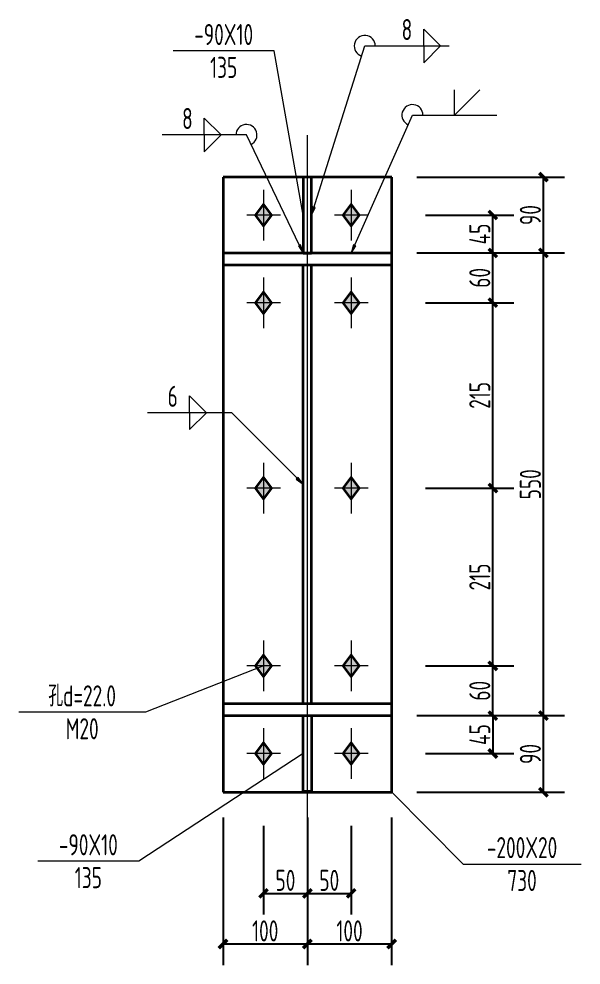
# Model space of a CAD drawing. Header units: millimetres. Extents: x 6950065 to 7140129, y 16284814 to 19754034.
# Drawn here: x 7027711 to 7034379, y 18026671 to 18037898 of the extents above; entities that cross this region are included whole.
import ezdxf
from ezdxf.enums import TextEntityAlignment as Align

# ---------------------------------------------------------------- set-up
doc = ezdxf.new("R2010")
doc.units = ezdxf.units.MM
doc.header["$LTSCALE"] = 1500
doc.header["$MEASUREMENT"] = 0
doc.linetypes.add('线型6', pattern=[8.75, 5, -1.25, 1.25, -1.25])
doc.layers.get('Defpoints').update_dxf_attribs({"color": 1})
for name, color, linetype, lineweight in [('10', 7, 'Continuous', 35), ('20', 2, 'Continuous', 35), ('尺寸标注', 9, 'Continuous', 18), ('焊缝标注', 9, 'Continuous', 18), ('螺栓孔标注', 9, 'Continuous', 18), ('钢板标注', 9, 'Continuous', 18)]:
    doc.layers.add(name, color=color, linetype=linetype, lineweight=lineweight)
doc.styles.add('FromPkpm', font='Pkpmeng', dxfattribs={"width": 0.7, "bigfont": 'hztxt'})
doc.dimstyles.new('Pkpm_1.00', dxfattribs={"dimtxt": 250, "dimasz": 100, "dimexe": 250, "dimexo": 0.0625, "dimgap": 30, "dimtad": 1, "dimdec": 0, "dimrnd": 5, "dimzin": 0, "dimdsep": 46, "dimtxsty": 'FromPkpm', "dimblk1": 'ARCHTICK', "dimblk2": 'ARCHTICK', "dimsah": 1, "dimcen": 0.09, "dimadec": 0, "dimazin": 0, "dimtfac": 1, "dimtdec": 0, "dimtix": 1, "dimtmove": 2, "dimatfit": 1, "dimfxl": 0, "dimtolj": 1, "dimtzin": 0, "dimarcsym": 0})

# ---------------------------------------------------------------- blocks, each defined once
blk = doc.blocks.new('_ArchTick')
at = {"color": 0, "linetype": 'ByBlock', "const_width": 0.4}
blk.add_lwpolyline([(-0.5, -0.5), (0.5, 0.5)], dxfattribs=at)
blk = doc.blocks.new('*D229')
at = {"layer": 'Defpoints', "color": 0, "linetype": 'Continuous'}
for p in [(7032132, 18035571), (7033332, 18035571), (7032132, 18035121)]:
    blk.add_point(p, dxfattribs=at)
at = {"layer": '尺寸标注', "color": 0, "linetype": 'Continuous', "lineweight": -2}
for p, q in [((7032532, 18035571), (7033582, 18035571)), ((7033332, 18035121), (7033332, 18035571)), ((7032532, 18035121), (7033582, 18035121))]:
    blk.add_line(p, q, dxfattribs=at)
at = {"layer": '尺寸标注', "color": 0, "linetype": 'Continuous', "lineweight": -2, "xscale": 100, "yscale": 100, "zscale": 100}
for p, rotation in [((7033332, 18035571), 90), ((7033332, 18035121), 270)]:
    blk.add_blockref('_ArchTick', p, dxfattribs=dict(at, rotation=rotation))
at = {"layer": '尺寸标注', "color": 0, "linetype": 'Continuous', "lineweight": 18, "insert": (7033177, 18035346), "char_height": 250, "attachment_point": 5, "rotation": 90, "style": 'FromPkpm'}
blk.add_mtext('\\A1;45', dxfattribs=at)
blk = doc.blocks.new('*D230')
at = {"layer": 'Defpoints', "color": 0, "linetype": 'Continuous'}
for p in [(7032132, 18035121), (7033332, 18035121), (7032132, 18034531)]:
    blk.add_point(p, dxfattribs=at)
at = {"layer": '尺寸标注', "color": 0, "linetype": 'Continuous', "lineweight": -2}
for p, q in [((7032532, 18035121), (7033582, 18035121)), ((7033332, 18034531), (7033332, 18035121)), ((7032532, 18034531), (7033582, 18034531))]:
    blk.add_line(p, q, dxfattribs=at)
at = {"layer": '尺寸标注', "color": 0, "linetype": 'Continuous', "lineweight": -2, "xscale": 100, "yscale": 100, "zscale": 100}
for p, rotation in [((7033332, 18035121), 90), ((7033332, 18034531), 270)]:
    blk.add_blockref('_ArchTick', p, dxfattribs=dict(at, rotation=rotation))
at = {"layer": '尺寸标注', "color": 0, "linetype": 'Continuous', "lineweight": 18, "insert": (7033177, 18034826), "char_height": 250, "attachment_point": 5, "rotation": 90, "style": 'FromPkpm'}
blk.add_mtext('\\A1;60', dxfattribs=at)
blk = doc.blocks.new('*D231')
at = {"layer": 'Defpoints', "color": 0, "linetype": 'Continuous'}
for p in [(7032132, 18029631), (7033332, 18029631), (7032132, 18029181)]:
    blk.add_point(p, dxfattribs=at)
at = {"layer": '尺寸标注', "color": 0, "linetype": 'Continuous', "lineweight": -2}
for p, q in [((7032532, 18029631), (7033582, 18029631)), ((7033332, 18029631), (7033332, 18029181)), ((7032532, 18029181), (7033582, 18029181))]:
    blk.add_line(p, q, dxfattribs=at)
at = {"layer": '尺寸标注', "color": 0, "linetype": 'Continuous', "lineweight": -2, "xscale": 100, "yscale": 100, "zscale": 100}
for p, rotation in [((7033332, 18029631), 90), ((7033332, 18029181), 270)]:
    blk.add_blockref('_ArchTick', p, dxfattribs=dict(at, rotation=rotation))
at = {"layer": '尺寸标注', "color": 0, "linetype": 'Continuous', "lineweight": 18, "insert": (7033177, 18029406), "char_height": 250, "attachment_point": 5, "rotation": 90, "style": 'FromPkpm'}
blk.add_mtext('\\A1;45', dxfattribs=at)
blk = doc.blocks.new('*D232')
at = {"layer": 'Defpoints', "color": 0, "linetype": 'Continuous'}
for p in [(7032132, 18030221), (7033332, 18030221), (7032132, 18029631)]:
    blk.add_point(p, dxfattribs=at)
at = {"layer": '尺寸标注', "color": 0, "linetype": 'Continuous', "lineweight": -2}
for p, q in [((7032532, 18030221), (7033582, 18030221)), ((7033332, 18029631), (7033332, 18030221)), ((7032532, 18029631), (7033582, 18029631))]:
    blk.add_line(p, q, dxfattribs=at)
at = {"layer": '尺寸标注', "color": 0, "linetype": 'Continuous', "lineweight": -2, "xscale": 100, "yscale": 100, "zscale": 100}
for p, rotation in [((7033332, 18030221), 90), ((7033332, 18029631), 270)]:
    blk.add_blockref('_ArchTick', p, dxfattribs=dict(at, rotation=rotation))
at = {"layer": '尺寸标注', "color": 0, "linetype": 'Continuous', "lineweight": 18, "insert": (7033177, 18029926), "char_height": 250, "attachment_point": 5, "rotation": 90, "style": 'FromPkpm'}
blk.add_mtext('\\A1;60', dxfattribs=at)
blk = doc.blocks.new('*D233')
at = {"layer": 'Defpoints', "color": 0, "linetype": 'Continuous'}
for p in [(7032132, 18034531), (7033332, 18034531), (7032132, 18032331)]:
    blk.add_point(p, dxfattribs=at)
at = {"layer": '尺寸标注', "color": 0, "linetype": 'Continuous', "lineweight": -2}
for p, q in [((7032532, 18034531), (7033582, 18034531)), ((7033332, 18032331), (7033332, 18034531)), ((7032532, 18032331), (7033582, 18032331))]:
    blk.add_line(p, q, dxfattribs=at)
at = {"layer": '尺寸标注', "color": 0, "linetype": 'Continuous', "lineweight": -2, "xscale": 100, "yscale": 100, "zscale": 100}
for p, rotation in [((7033332, 18034531), 90), ((7033332, 18032331), 270)]:
    blk.add_blockref('_ArchTick', p, dxfattribs=dict(at, rotation=rotation))
at = {"layer": '尺寸标注', "color": 0, "linetype": 'Continuous', "lineweight": 18, "insert": (7033177, 18033431), "char_height": 250, "attachment_point": 5, "rotation": 90, "style": 'FromPkpm'}
blk.add_mtext('\\A1;215', dxfattribs=at)
blk = doc.blocks.new('*D234')
at = {"layer": 'Defpoints', "color": 0, "linetype": 'Continuous'}
for p in [(7032132, 18032331), (7033332, 18032331), (7032132, 18030221)]:
    blk.add_point(p, dxfattribs=at)
at = {"layer": '尺寸标注', "color": 0, "linetype": 'Continuous', "lineweight": -2}
for p, q in [((7032532, 18032331), (7033582, 18032331)), ((7033332, 18030221), (7033332, 18032331)), ((7032532, 18030221), (7033582, 18030221))]:
    blk.add_line(p, q, dxfattribs=at)
at = {"layer": '尺寸标注', "color": 0, "linetype": 'Continuous', "lineweight": -2, "xscale": 100, "yscale": 100, "zscale": 100}
for p, rotation in [((7033332, 18032331), 90), ((7033332, 18030221), 270)]:
    blk.add_blockref('_ArchTick', p, dxfattribs=dict(at, rotation=rotation))
at = {"layer": '尺寸标注', "color": 0, "linetype": 'Continuous', "lineweight": 18, "insert": (7033177, 18031276), "char_height": 250, "attachment_point": 5, "rotation": 90, "style": 'FromPkpm'}
blk.add_mtext('\\A1;215', dxfattribs=at)
blk = doc.blocks.new('*D235')
at = {"layer": 'Defpoints', "color": 0, "linetype": 'Continuous'}
for p in [(7030612, 18028721), (7031132, 18028721), (7031132, 18027521)]:
    blk.add_point(p, dxfattribs=at)
at = {"layer": '尺寸标注', "color": 0, "linetype": 'Continuous', "lineweight": -2}
for p, q in [((7030612, 18028321), (7030612, 18027271)), ((7031132, 18028321), (7031132, 18027271)), ((7030612, 18027521), (7031132, 18027521))]:
    blk.add_line(p, q, dxfattribs=at)
at = {"layer": '尺寸标注', "color": 0, "linetype": 'Continuous', "lineweight": -2, "xscale": 100, "yscale": 100, "zscale": 100, "rotation": 180}
blk.add_blockref('_ArchTick', (7030612, 18027521), dxfattribs=at)
at = {"layer": '尺寸标注', "color": 0, "linetype": 'Continuous', "lineweight": -2, "xscale": 100, "yscale": 100, "zscale": 100}
blk.add_blockref('_ArchTick', (7031132, 18027521), dxfattribs=at)
at = {"layer": '尺寸标注', "color": 0, "linetype": 'Continuous', "lineweight": 18, "insert": (7030872, 18027676), "char_height": 250, "attachment_point": 5, "style": 'FromPkpm'}
blk.add_mtext('\\A1;50', dxfattribs=at)
blk = doc.blocks.new('*D236')
at = {"layer": 'Defpoints', "color": 0, "linetype": 'Continuous'}
for p in [(7031132, 18028721), (7031652, 18028721), (7031652, 18027521)]:
    blk.add_point(p, dxfattribs=at)
at = {"layer": '尺寸标注', "color": 0, "linetype": 'Continuous', "lineweight": -2}
for p, q in [((7031132, 18028321), (7031132, 18027271)), ((7031652, 18028321), (7031652, 18027271)), ((7031132, 18027521), (7031652, 18027521))]:
    blk.add_line(p, q, dxfattribs=at)
at = {"layer": '尺寸标注', "color": 0, "linetype": 'Continuous', "lineweight": -2, "xscale": 100, "yscale": 100, "zscale": 100, "rotation": 180}
blk.add_blockref('_ArchTick', (7031132, 18027521), dxfattribs=at)
at = {"layer": '尺寸标注', "color": 0, "linetype": 'Continuous', "lineweight": -2, "xscale": 100, "yscale": 100, "zscale": 100}
blk.add_blockref('_ArchTick', (7031652, 18027521), dxfattribs=at)
at = {"layer": '尺寸标注', "color": 0, "linetype": 'Continuous', "lineweight": 18, "insert": (7031392, 18027676), "char_height": 250, "attachment_point": 5, "style": 'FromPkpm'}
blk.add_mtext('\\A1;50', dxfattribs=at)
blk = doc.blocks.new('*D237')
at = {"layer": 'Defpoints', "color": 0, "linetype": 'Continuous'}
for p in [(7030132, 18028721), (7031132, 18028721), (7031132, 18026921)]:
    blk.add_point(p, dxfattribs=at)
at = {"layer": '尺寸标注', "color": 0, "linetype": 'Continuous', "lineweight": -2}
for p, q in [((7030132, 18028421), (7030132, 18026671)), ((7031132, 18028421), (7031132, 18026671)), ((7030132, 18026921), (7031132, 18026921))]:
    blk.add_line(p, q, dxfattribs=at)
at = {"layer": '尺寸标注', "color": 0, "linetype": 'Continuous', "lineweight": -2, "xscale": 100, "yscale": 100, "zscale": 100, "rotation": 180}
blk.add_blockref('_ArchTick', (7030132, 18026921), dxfattribs=at)
at = {"layer": '尺寸标注', "color": 0, "linetype": 'Continuous', "lineweight": -2, "xscale": 100, "yscale": 100, "zscale": 100}
blk.add_blockref('_ArchTick', (7031132, 18026921), dxfattribs=at)
at = {"layer": '尺寸标注', "color": 0, "linetype": 'Continuous', "lineweight": 18, "insert": (7030632, 18027076), "char_height": 250, "attachment_point": 5, "style": 'FromPkpm'}
blk.add_mtext('\\A1;100', dxfattribs=at)
blk = doc.blocks.new('*D238')
at = {"layer": 'Defpoints', "color": 0, "linetype": 'Continuous'}
for p in [(7031132, 18028721), (7032132, 18028721), (7032132, 18026921)]:
    blk.add_point(p, dxfattribs=at)
at = {"layer": '尺寸标注', "color": 0, "linetype": 'Continuous', "lineweight": -2}
for p, q in [((7031132, 18028421), (7031132, 18026671)), ((7032132, 18028421), (7032132, 18026671)), ((7031132, 18026921), (7032132, 18026921))]:
    blk.add_line(p, q, dxfattribs=at)
at = {"layer": '尺寸标注', "color": 0, "linetype": 'Continuous', "lineweight": -2, "xscale": 100, "yscale": 100, "zscale": 100, "rotation": 180}
blk.add_blockref('_ArchTick', (7031132, 18026921), dxfattribs=at)
at = {"layer": '尺寸标注', "color": 0, "linetype": 'Continuous', "lineweight": -2, "xscale": 100, "yscale": 100, "zscale": 100}
blk.add_blockref('_ArchTick', (7032132, 18026921), dxfattribs=at)
at = {"layer": '尺寸标注', "color": 0, "linetype": 'Continuous', "lineweight": 18, "insert": (7031632, 18027076), "char_height": 250, "attachment_point": 5, "style": 'FromPkpm'}
blk.add_mtext('\\A1;100', dxfattribs=at)
blk = doc.blocks.new('*D239')
at = {"layer": 'Defpoints', "color": 0, "linetype": 'Continuous'}
for p in [(7032132, 18029631), (7033932, 18029631), (7032132, 18028721)]:
    blk.add_point(p, dxfattribs=at)
at = {"layer": '尺寸标注', "color": 0, "linetype": 'Continuous', "lineweight": -2}
for p, q in [((7032432, 18029631), (7034182, 18029631)), ((7033932, 18028721), (7033932, 18029631)), ((7032432, 18028721), (7034182, 18028721))]:
    blk.add_line(p, q, dxfattribs=at)
at = {"layer": '尺寸标注', "color": 0, "linetype": 'Continuous', "lineweight": -2, "xscale": 100, "yscale": 100, "zscale": 100}
for p, rotation in [((7033932, 18029631), 90), ((7033932, 18028721), 270)]:
    blk.add_blockref('_ArchTick', p, dxfattribs=dict(at, rotation=rotation))
at = {"layer": '尺寸标注', "color": 0, "linetype": 'Continuous', "lineweight": 18, "insert": (7033777, 18029176), "char_height": 250, "attachment_point": 5, "rotation": 90, "style": 'FromPkpm'}
blk.add_mtext('\\A1;90', dxfattribs=at)
blk = doc.blocks.new('*D240')
at = {"layer": 'Defpoints', "color": 0, "linetype": 'Continuous'}
for p in [(7032132, 18035121), (7033932, 18035121), (7032132, 18029631)]:
    blk.add_point(p, dxfattribs=at)
at = {"layer": '尺寸标注', "color": 0, "linetype": 'Continuous', "lineweight": -2}
for p, q in [((7032432, 18035121), (7034182, 18035121)), ((7033932, 18029631), (7033932, 18035121)), ((7032432, 18029631), (7034182, 18029631))]:
    blk.add_line(p, q, dxfattribs=at)
at = {"layer": '尺寸标注', "color": 0, "linetype": 'Continuous', "lineweight": -2, "xscale": 100, "yscale": 100, "zscale": 100}
for p, rotation in [((7033932, 18035121), 90), ((7033932, 18029631), 270)]:
    blk.add_blockref('_ArchTick', p, dxfattribs=dict(at, rotation=rotation))
at = {"layer": '尺寸标注', "color": 0, "linetype": 'Continuous', "lineweight": 18, "insert": (7033777, 18032376), "char_height": 250, "attachment_point": 5, "rotation": 90, "style": 'FromPkpm'}
blk.add_mtext('\\A1;550', dxfattribs=at)
blk = doc.blocks.new('*D241')
at = {"layer": 'Defpoints', "color": 0, "linetype": 'Continuous'}
for p in [(7032132, 18036021), (7033932, 18036021), (7032132, 18035121)]:
    blk.add_point(p, dxfattribs=at)
at = {"layer": '尺寸标注', "color": 0, "linetype": 'Continuous', "lineweight": -2}
for p, q in [((7032432, 18036021), (7034182, 18036021)), ((7033932, 18035121), (7033932, 18036021)), ((7032432, 18035121), (7034182, 18035121))]:
    blk.add_line(p, q, dxfattribs=at)
at = {"layer": '尺寸标注', "color": 0, "linetype": 'Continuous', "lineweight": -2, "xscale": 100, "yscale": 100, "zscale": 100}
for p, rotation in [((7033932, 18036021), 90), ((7033932, 18035121), 270)]:
    blk.add_blockref('_ArchTick', p, dxfattribs=dict(at, rotation=rotation))
at = {"layer": '尺寸标注', "color": 0, "linetype": 'Continuous', "lineweight": 18, "insert": (7033777, 18035571), "char_height": 250, "attachment_point": 5, "rotation": 90, "style": 'FromPkpm'}
blk.add_mtext('\\A1;90', dxfattribs=at)

msp = doc.modelspace()

# ---------------------------------------------------------------- hatches: boundary and pattern name
at = {"layer": '10'}
for points in [[(7030612.4, 18035700.5), (7030512.4, 18035570.5), (7030612.4, 18035440.5), (7030712.4, 18035570.5)], [(7031652.4, 18035700.5), (7031552.4, 18035570.5), (7031652.4, 18035440.5), (7031752.4, 18035570.5)], [(7030612.4, 18034660.5), (7030512.4, 18034530.5), (7030612.4, 18034400.5), (7030712.4, 18034530.5)], [(7031652.4, 18034660.5), (7031552.4, 18034530.5), (7031652.4, 18034400.5), (7031752.4, 18034530.5)], [(7030612.4, 18032460.5), (7030512.4, 18032330.5), (7030612.4, 18032200.5), (7030712.4, 18032330.5)], [(7031652.4, 18032460.5), (7031552.4, 18032330.5), (7031652.4, 18032200.5), (7031752.4, 18032330.5)], [(7030612.4, 18030350.5), (7030512.4, 18030220.5), (7030612.4, 18030090.5), (7030712.4, 18030220.5)], [(7031652.4, 18030350.5), (7031552.4, 18030220.5), (7031652.4, 18030090.5), (7031752.4, 18030220.5)], [(7030612.4, 18029310.5), (7030512.4, 18029180.5), (7030612.4, 18029050.5), (7030712.4, 18029180.5)], [(7031652.4, 18029310.5), (7031552.4, 18029180.5), (7031652.4, 18029050.5), (7031752.4, 18029180.5)]]:
    msp.add_hatch(color=1, dxfattribs=at).paths.add_polyline_path(points)
at = {"layer": '焊缝标注'}
for points in [[(7031182.4, 18035570.5), (7031226.6, 18035661.4), (7031198, 18035670.4)], [(7031082.4, 18035120.5), (7031052.6, 18035217.2), (7031025.5, 18035204.2)], [(7031652.4, 18035120.5), (7031706.6, 18035205.9), (7031679.2, 18035218)], [(7031082.4, 18032375.5), (7031022.3, 18032456.9), (7031001.1, 18032435.7)]]:
    msp.add_hatch(color=3, dxfattribs=at).paths.add_polyline_path(points)

# ---------------------------------------------------------------- linework, layer by layer
at = {"layer": '10', "linetype": '线型6', "lineweight": 18, "ltscale": 100}
msp.add_line((7031132.4, 18028220.5), (7031132.4, 18036520.5), dxfattribs=at)
at = {"layer": '10', "color": 9, "lineweight": 18, "ltscale": 100}
for p, q in [((7030612.4, 18035870.5), (7030612.4, 18035270.5)), ((7031652.4, 18035870.5), (7031652.4, 18035270.5)), ((7030812.4, 18035570.5), (7030412.4, 18035570.5)), ((7031852.4, 18035570.5), (7031452.4, 18035570.5)), ((7030612.4, 18034830.5), (7030612.4, 18034230.5)), ((7031652.4, 18034830.5), (7031652.4, 18034230.5)), ((7030812.4, 18034530.5), (7030412.4, 18034530.5)), ((7031852.4, 18034530.5), (7031452.4, 18034530.5)), ((7030612.4, 18032630.5), (7030612.4, 18032030.5)), ((7031652.4, 18032630.5), (7031652.4, 18032030.5)), ((7030812.4, 18032330.5), (7030412.4, 18032330.5)), ((7031852.4, 18032330.5), (7031452.4, 18032330.5)), ((7030612.4, 18030520.5), (7030612.4, 18029920.5)), ((7031652.4, 18030520.5), (7031652.4, 18029920.5)), ((7030812.4, 18030220.5), (7030412.4, 18030220.5)), ((7031852.4, 18030220.5), (7031452.4, 18030220.5)), ((7030612.4, 18029480.5), (7030612.4, 18028880.5)), ((7031652.4, 18029480.5), (7031652.4, 18028880.5)), ((7030812.4, 18029180.5), (7030412.4, 18029180.5)), ((7031852.4, 18029180.5), (7031452.4, 18029180.5))]:
    msp.add_line(p, q, dxfattribs=at)
at = {"layer": '10', "color": 3, "lineweight": 35, "ltscale": 100}
for p, q in [((7032132.4, 18035120.5), (7030132.4, 18035120.5)), ((7030132.4, 18035120.5), (7030132.4, 18034980.5)), ((7032132.4, 18034980.5), (7032132.4, 18035120.5)), ((7030132.4, 18034980.5), (7032132.4, 18034980.5)), ((7031082.4, 18029770.5), (7031082.4, 18034980.5)), ((7031182.4, 18029770.5), (7031182.4, 18034980.5)), ((7032132.4, 18029770.5), (7030132.4, 18029770.5)), ((7030132.4, 18029770.5), (7030132.4, 18029630.5)), ((7032132.4, 18029630.5), (7032132.4, 18029770.5)), ((7030132.4, 18029630.5), (7032132.4, 18029630.5))]:
    msp.add_line(p, q, dxfattribs=at)
at = {"layer": '10', "color": 1, "linetype": 'Continuous'}
for points in [[(7030612.4, 18035700.5), (7030512.4, 18035570.5), (7030612.4, 18035440.5), (7030712.4, 18035570.5)], [(7031652.4, 18035700.5), (7031552.4, 18035570.5), (7031652.4, 18035440.5), (7031752.4, 18035570.5)], [(7030612.4, 18034660.5), (7030512.4, 18034530.5), (7030612.4, 18034400.5), (7030712.4, 18034530.5)], [(7031652.4, 18034660.5), (7031552.4, 18034530.5), (7031652.4, 18034400.5), (7031752.4, 18034530.5)], [(7030612.4, 18032460.5), (7030512.4, 18032330.5), (7030612.4, 18032200.5), (7030712.4, 18032330.5)], [(7031652.4, 18032460.5), (7031552.4, 18032330.5), (7031652.4, 18032200.5), (7031752.4, 18032330.5)], [(7030612.4, 18030350.5), (7030512.4, 18030220.5), (7030612.4, 18030090.5), (7030712.4, 18030220.5)], [(7031652.4, 18030350.5), (7031552.4, 18030220.5), (7031652.4, 18030090.5), (7031752.4, 18030220.5)], [(7030612.4, 18029310.5), (7030512.4, 18029180.5), (7030612.4, 18029050.5), (7030712.4, 18029180.5)], [(7031652.4, 18029310.5), (7031552.4, 18029180.5), (7031652.4, 18029050.5), (7031752.4, 18029180.5)]]:
    msp.add_lwpolyline(points, close=True, dxfattribs=at)
at = {"layer": '20', "lineweight": 35, "ltscale": 100}
for p, q in [((7032132.4, 18036020.5), (7030132.4, 18036020.5)), ((7030132.4, 18036020.5), (7030132.4, 18028720.5)), ((7031182.4, 18036020.5), (7031082.4, 18036020.5)), ((7031082.4, 18036020.5), (7031082.4, 18035120.5)), ((7031182.4, 18035120.5), (7031182.4, 18036020.5)), ((7032132.4, 18028720.5), (7032132.4, 18036020.5)), ((7031082.4, 18035120.5), (7031182.4, 18035120.5)), ((7031082.4, 18029630.5), (7031182.4, 18029630.5)), ((7031082.4, 18028730.5), (7031082.4, 18029630.5)), ((7031182.4, 18029630.5), (7031182.4, 18028730.5)), ((7030132.4, 18028720.5), (7032132.4, 18028720.5)), ((7031182.4, 18028730.5), (7031082.4, 18028730.5))]:
    msp.add_line(p, q, dxfattribs=at)
at = {"layer": '焊缝标注', "color": 3, "lineweight": 18, "ltscale": 100}
for p, q in [((7032512.7, 18037777.6), (7032712.7, 18037577.6)), ((7032512.7, 18037577.6), (7032512.7, 18037777.6)), ((7031182.4, 18035570.5), (7031812.7, 18037577.6)), ((7031812.7, 18037577.6), (7032812.7, 18037577.6)), ((7032512.7, 18037377.6), (7032712.7, 18037577.6)), ((7032512.7, 18037577.6), (7032512.7, 18037377.6)), ((7032878.5, 18036756.6), (7032878.5, 18037056.6)), ((7032878.5, 18036756.6), (7033178.5, 18037056.6)), ((7030109.3, 18036521.3), (7029909.3, 18036721.3)), ((7029909.3, 18036521.3), (7029909.3, 18036721.3)), ((7031652.4, 18035120.5), (7032378.5, 18036756.6)), ((7032378.5, 18036756.6), (7033378.5, 18036756.6)), ((7030409.3, 18036521.3), (7029409.3, 18036521.3)), ((7030109.3, 18036521.3), (7029909.3, 18036321.3)), ((7029909.3, 18036521.3), (7029909.3, 18036321.3)), ((7031082.4, 18035120.5), (7030409.3, 18036521.3)), ((7029934.8, 18033225.1), (7029734.8, 18033425.1)), ((7029734.8, 18033225.1), (7029734.8, 18033425.1)), ((7030234.8, 18033225.1), (7029234.8, 18033225.1)), ((7029934.8, 18033225.1), (7029734.8, 18033025.1)), ((7029734.8, 18033225.1), (7029734.8, 18033025.1)), ((7031082.4, 18032375.5), (7030234.8, 18033225.1))]:
    msp.add_line(p, q, dxfattribs=at)
at = {"layer": '焊缝标注', "color": 3, "linetype": 'Continuous'}
for points in [[(7031182.4, 18035570.5), (7031226.6, 18035661.4), (7031198, 18035670.4)], [(7031082.4, 18035120.5), (7031052.6, 18035217.2), (7031025.5, 18035204.2)], [(7031652.4, 18035120.5), (7031706.6, 18035205.9), (7031679.2, 18035218)], [(7031082.4, 18032375.5), (7031022.3, 18032456.9), (7031001.1, 18032435.7)]]:
    msp.add_lwpolyline(points, close=True, dxfattribs=at)
at = {"layer": '焊缝标注', "color": 3, "lineweight": 18, "ltscale": 100}
for centre, start, end in [((7031812.7, 18037577.6), 0, 252.56483), ((7032378.5, 18036756.6), 0, 246.06628), ((7030409.3, 18036521.3), 295.66312, 180)]:
    msp.add_arc(centre, 125, start, end, dxfattribs=at)
at = {"layer": '螺栓孔标注', "color": 6, "lineweight": 18, "ltscale": 100}
for p, q in [((7030612.4, 18030220.5), (7029211, 18029670.2)), ((7029211, 18029670.2), (7027711, 18029670.2))]:
    msp.add_line(p, q, dxfattribs=at)
at = {"layer": '螺栓孔标注', "color": 6, "ltscale": 100, "const_width": 10}
msp.add_lwpolyline([(7030617.4, 18030220.5, 1), (7030607.4, 18030220.5, 1)], format="xyb", close=True, dxfattribs=at)
at = {"layer": '钢板标注', "color": 2, "lineweight": 18, "ltscale": 100}
for p, q in [((7030739.6, 18037518.4), (7029539.6, 18037518.4)), ((7031082.4, 18035570.5), (7030739.6, 18037518.4)), ((7031082.4, 18029180.5), (7029134.2, 18027903.2)), ((7032132.4, 18028720.5), (7032978.5, 18027869.6)), ((7029134.2, 18027903.2), (7027934.2, 18027903.2)), ((7032978.5, 18027869.6), (7034378.5, 18027869.6))]:
    msp.add_line(p, q, dxfattribs=at)
at = {"layer": '钢板标注', "color": 2, "ltscale": 100, "const_width": 10}
for points in [[(7031087.4, 18035570.5, 1), (7031077.4, 18035570.5, 1)], [(7031087.4, 18029180.5, 1), (7031077.4, 18029180.5, 1)], [(7032137.4, 18028720.5, 1), (7032127.4, 18028720.5, 1)]]:
    msp.add_lwpolyline(points, format="xyb", close=True, dxfattribs=at)

# ---------------------------------------------------------------- texts
at = {"layer": '焊缝标注', "color": 3, "lineweight": 25, "style": 'FromPkpm', "width": 0.7}
for s, p in [('8', (7032312.7, 18037647.6)), ('8', (7029709.3, 18036591.3)), ('6', (7029534.8, 18033295.1))]:
    msp.add_text(s, height=250, dxfattribs=at).set_placement(p, align=Align.CENTER)
at = {"layer": '螺栓孔标注', "color": 6, "lineweight": 25, "style": 'FromPkpm', "width": 0.7}
msp.add_text('孔d=22.0', height=250, dxfattribs=at).set_placement((7028461, 18029740.2), align=Align.CENTER)
msp.add_text('M20', height=250, dxfattribs=at).set_placement((7028461, 18029600.2), align=Align.TOP_CENTER)
at = {"layer": '钢板标注', "color": 2, "lineweight": 25, "style": 'FromPkpm', "width": 0.7}
for s, p in [('-90X10', (7030139.6, 18037588.4)), ('-90X10', (7028534.2, 18027973.2)), ('-200X20', (7033678.5, 18027939.6))]:
    msp.add_text(s, height=250, dxfattribs=at).set_placement(p, align=Align.CENTER)
for s, p in [('135', (7030139.6, 18037448.4)), ('135', (7028534.2, 18027833.2)), ('730', (7033678.5, 18027799.6))]:
    msp.add_text(s, height=250, dxfattribs=at).set_placement(p, align=Align.TOP_CENTER)

# ---------------------------------------------------------------- dimensions: what is measured, and where the dimension line sits
at = {"layer": '尺寸标注', "linetype": 'Continuous', "lineweight": 18}
for base, p1, p2, text, override, picture, middle in [((7033932.4, 18036020.5), (7032132.4, 18035120.5), (7032132.4, 18036020.5), '90', {"dimexo": 300, "dimtad": 1, "dimjust": 0, "dimtih": 0, "dimtoh": 0, "dimtmove": 0, "dimatfit": 3}, '*D241', (7033777.4, 18035570.5)), ((7033332.4, 18035570.5), (7032132.4, 18035120.5), (7032132.4, 18035570.5), '45', {"dimexo": 400, "dimtad": 1, "dimjust": 2, "dimtih": 0, "dimtoh": 0, "dimtix": 0, "dimtmove": 0, "dimatfit": 3}, '*D229', (7033177.4, 18035345.5)), ((7033332.4, 18035120.5), (7032132.4, 18034530.5), (7032132.4, 18035120.5), '60', {"dimexo": 400, "dimtad": 1, "dimjust": 0, "dimtih": 0, "dimtoh": 0, "dimtmove": 0, "dimatfit": 3}, '*D230', (7033177.4, 18034825.5)), ((7033932.4, 18035120.5), (7032132.4, 18029630.5), (7032132.4, 18035120.5), '550', {"dimexo": 300, "dimtad": 1, "dimjust": 0, "dimtih": 0, "dimtoh": 0, "dimtmove": 0, "dimatfit": 3}, '*D240', (7033777.4, 18032375.5)), ((7033332.4, 18034530.5), (7032132.4, 18032330.5), (7032132.4, 18034530.5), '215', {"dimexo": 400, "dimtad": 1, "dimjust": 0, "dimtih": 0, "dimtoh": 0, "dimtmove": 0, "dimatfit": 3}, '*D233', (7033177.4, 18033430.5)), ((7033332.4, 18032330.5), (7032132.4, 18030220.5), (7032132.4, 18032330.5), '215', {"dimexo": 400, "dimtad": 1, "dimjust": 0, "dimtih": 0, "dimtoh": 0, "dimtmove": 0, "dimatfit": 3}, '*D234', (7033177.4, 18031275.5)), ((7033332.4, 18030220.5), (7032132.4, 18029630.5), (7032132.4, 18030220.5), '60', {"dimexo": 400, "dimtad": 1, "dimjust": 0, "dimtih": 0, "dimtoh": 0, "dimtmove": 0, "dimatfit": 3}, '*D232', (7033177.4, 18029925.5)), ((7033332.4, 18029630.5), (7032132.4, 18029180.5), (7032132.4, 18029630.5), '45', {"dimexo": 400, "dimtad": 1, "dimjust": 1, "dimtih": 0, "dimtoh": 0, "dimtix": 0, "dimtmove": 0, "dimatfit": 3}, '*D231', (7033177.4, 18029405.5)), ((7033932.4, 18029630.5), (7032132.4, 18028720.5), (7032132.4, 18029630.5), '90', {"dimexo": 300, "dimtad": 1, "dimjust": 0, "dimtih": 0, "dimtoh": 0, "dimtmove": 0, "dimatfit": 3}, '*D239', (7033777.4, 18029175.5))]:
    dim = msp.add_linear_dim(base=base, p1=p1, p2=p2, angle=90, text=text, dimstyle='Pkpm_1.00', override=override, dxfattribs=at)
    dim.commit()
    dim.dimension.update_dxf_attribs({"geometry": picture, "text_midpoint": middle})
for base, p1, p2, text, override, picture, middle in [((7031132.4, 18026920.5), (7030132.4, 18028720.5), (7031132.4, 18028720.5), '100', {"dimexo": 300, "dimtad": 1, "dimjust": 0, "dimtih": 0, "dimtoh": 0, "dimtmove": 0, "dimatfit": 3}, '*D237', (7030632.4, 18027075.5)), ((7031132.4, 18027520.5), (7030612.4, 18028720.5), (7031132.4, 18028720.5), '50', {"dimexo": 400, "dimtad": 1, "dimjust": 0, "dimtih": 0, "dimtoh": 0, "dimtmove": 0, "dimatfit": 3}, '*D235', (7030872.4, 18027675.5)), ((7031652.4, 18027520.5), (7031132.4, 18028720.5), (7031652.4, 18028720.5), '50', {"dimexo": 400, "dimtad": 1, "dimjust": 0, "dimtih": 0, "dimtoh": 0, "dimtmove": 0, "dimatfit": 3}, '*D236', (7031392.4, 18027675.5)), ((7032132.4, 18026920.5), (7031132.4, 18028720.5), (7032132.4, 18028720.5), '100', {"dimexo": 300, "dimtad": 1, "dimjust": 0, "dimtih": 0, "dimtoh": 0, "dimtmove": 0, "dimatfit": 3}, '*D238', (7031632.4, 18027075.5))]:
    dim = msp.add_linear_dim(base=base, p1=p1, p2=p2, text=text, dimstyle='Pkpm_1.00', override=override, dxfattribs=at)
    dim.commit()
    dim.dimension.update_dxf_attribs({"geometry": picture, "text_midpoint": middle})

doc.saveas('drawing.dxf')
